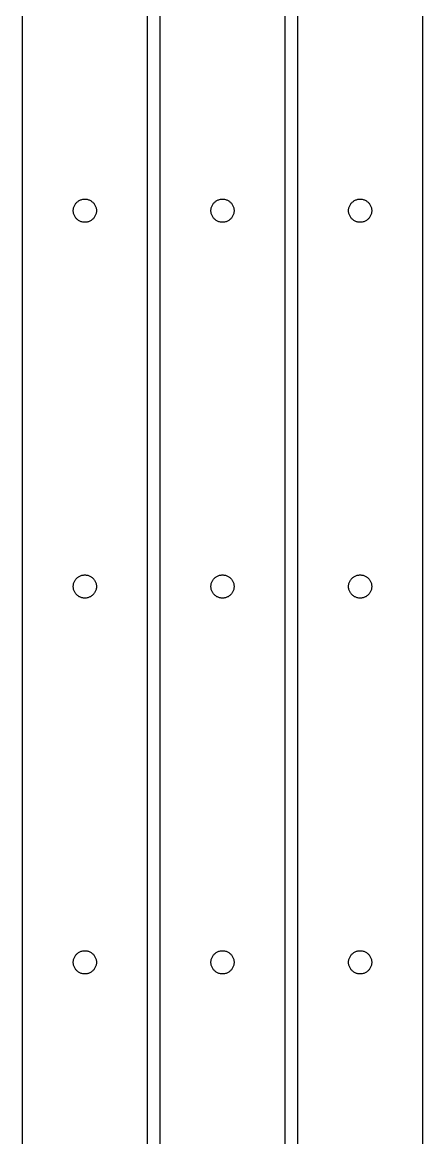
# Model space of a CAD drawing. Header units: metres. Extents: x 0 to 702, y 0 to 290.
# Drawn here: x 670 to 702, y 56 to 145 of the extents above; entities that cross this region are included whole.
import ezdxf

# ---------------------------------------------------------------- set-up
doc = ezdxf.new("R2010")
doc.units = ezdxf.units.M

msp = doc.modelspace()

# ---------------------------------------------------------------- linework, layer by layer
for p, q in [((670, 210), (670, 0)), ((680, 0), (680, 210)), ((681, 210), (681, 0)), ((691, 0), (691, 210)), ((692, 210), (692, 0)), ((702, 0), (702, 210)), ((674.714, 130.88), (674.77, 130.896)), ((674.77, 130.896), (674.827, 130.909)), ((674.827, 130.909), (674.884, 130.918)), ((674.884, 130.918), (674.942, 130.923)), ((674.942, 130.923), (675, 130.925)), ((675, 130.925), (675.058, 130.923)), ((675.058, 130.923), (675.116, 130.918)), ((675.116, 130.918), (675.173, 130.909)), ((675.173, 130.909), (675.23, 130.896)), ((675.23, 130.896), (675.286, 130.88)), ((685.714, 130.88), (685.77, 130.896)), ((685.77, 130.896), (685.827, 130.909)), ((685.827, 130.909), (685.884, 130.918)), ((685.884, 130.918), (685.942, 130.923)), ((685.942, 130.923), (686, 130.925)), ((686, 130.925), (686.058, 130.923)), ((686.058, 130.923), (686.116, 130.918)), ((686.116, 130.918), (686.173, 130.909)), ((686.173, 130.909), (686.23, 130.896)), ((686.23, 130.896), (686.286, 130.88)), ((696.714, 130.88), (696.77, 130.896)), ((696.77, 130.896), (696.827, 130.909)), ((696.827, 130.909), (696.884, 130.918)), ((696.884, 130.918), (696.942, 130.923)), ((696.942, 130.923), (697, 130.925)), ((697, 130.925), (697.058, 130.923)), ((697.058, 130.923), (697.116, 130.918)), ((697.116, 130.918), (697.173, 130.909)), ((697.173, 130.909), (697.23, 130.896)), ((697.23, 130.896), (697.286, 130.88)), ((674.075, 130), (674.077, 130.058)), ((674.077, 129.942), (674.075, 130)), ((674.077, 130.058), (674.082, 130.116)), ((674.082, 130.116), (674.091, 130.173)), ((674.091, 130.173), (674.104, 130.23)), ((674.104, 130.23), (674.12, 130.286)), ((674.12, 130.286), (674.14, 130.341)), ((674.14, 130.341), (674.163, 130.394)), ((674.163, 130.394), (674.189, 130.446)), ((674.189, 130.446), (674.219, 130.496)), ((674.219, 130.496), (674.252, 130.544)), ((674.252, 130.544), (674.287, 130.59)), ((674.287, 130.59), (674.326, 130.633)), ((674.326, 130.633), (674.367, 130.674)), ((674.367, 130.674), (674.41, 130.713)), ((674.41, 130.713), (674.456, 130.748)), ((674.456, 130.748), (674.504, 130.781)), ((674.504, 130.781), (674.554, 130.811)), ((674.554, 130.811), (674.606, 130.837)), ((674.606, 130.837), (674.659, 130.86)), ((674.659, 130.86), (674.714, 130.88)), ((675.286, 130.88), (675.341, 130.86)), ((675.341, 130.86), (675.394, 130.837)), ((675.394, 130.837), (675.446, 130.811)), ((675.446, 130.811), (675.496, 130.781)), ((675.496, 130.781), (675.544, 130.748)), ((675.544, 130.748), (675.59, 130.713)), ((675.59, 130.713), (675.633, 130.674)), ((675.633, 130.674), (675.674, 130.633)), ((675.674, 130.633), (675.713, 130.59)), ((675.713, 130.59), (675.748, 130.544)), ((675.748, 130.544), (675.781, 130.496)), ((675.781, 130.496), (675.811, 130.446)), ((675.811, 130.446), (675.837, 130.394)), ((675.837, 130.394), (675.86, 130.341)), ((675.86, 130.341), (675.88, 130.286)), ((675.88, 130.286), (675.896, 130.23)), ((675.896, 130.23), (675.909, 130.173)), ((675.909, 130.173), (675.918, 130.116)), ((675.918, 130.116), (675.923, 130.058)), ((675.923, 130.058), (675.925, 130)), ((675.925, 130), (675.923, 129.942)), ((685.075, 130), (685.077, 130.058)), ((685.077, 129.942), (685.075, 130)), ((685.077, 130.058), (685.082, 130.116)), ((685.082, 130.116), (685.091, 130.173)), ((685.091, 130.173), (685.104, 130.23)), ((685.104, 130.23), (685.12, 130.286)), ((685.12, 130.286), (685.14, 130.341)), ((685.14, 130.341), (685.163, 130.394)), ((685.163, 130.394), (685.189, 130.446)), ((685.189, 130.446), (685.219, 130.496)), ((685.219, 130.496), (685.252, 130.544)), ((685.252, 130.544), (685.287, 130.59)), ((685.287, 130.59), (685.326, 130.633)), ((685.326, 130.633), (685.367, 130.674)), ((685.367, 130.674), (685.41, 130.713)), ((685.41, 130.713), (685.456, 130.748)), ((685.456, 130.748), (685.504, 130.781)), ((685.504, 130.781), (685.554, 130.811)), ((685.554, 130.811), (685.606, 130.837)), ((685.606, 130.837), (685.659, 130.86)), ((685.659, 130.86), (685.714, 130.88)), ((686.286, 130.88), (686.341, 130.86)), ((686.341, 130.86), (686.394, 130.837)), ((686.394, 130.837), (686.446, 130.811)), ((686.446, 130.811), (686.496, 130.781)), ((686.496, 130.781), (686.544, 130.748)), ((686.544, 130.748), (686.59, 130.713)), ((686.59, 130.713), (686.633, 130.674)), ((686.633, 130.674), (686.674, 130.633)), ((686.674, 130.633), (686.713, 130.59)), ((686.713, 130.59), (686.748, 130.544)), ((686.748, 130.544), (686.781, 130.496)), ((686.781, 130.496), (686.811, 130.446)), ((686.811, 130.446), (686.837, 130.394)), ((686.837, 130.394), (686.86, 130.341)), ((686.86, 130.341), (686.88, 130.286)), ((686.88, 130.286), (686.896, 130.23)), ((686.896, 130.23), (686.909, 130.173)), ((686.909, 130.173), (686.918, 130.116)), ((686.918, 130.116), (686.923, 130.058)), ((686.923, 130.058), (686.925, 130)), ((686.925, 130), (686.923, 129.942)), ((696.075, 130), (696.077, 130.058)), ((696.077, 129.942), (696.075, 130)), ((696.077, 130.058), (696.082, 130.116)), ((696.082, 130.116), (696.091, 130.173)), ((696.091, 130.173), (696.104, 130.23)), ((696.104, 130.23), (696.12, 130.286)), ((696.12, 130.286), (696.14, 130.341)), ((696.14, 130.341), (696.163, 130.394)), ((696.163, 130.394), (696.189, 130.446)), ((696.189, 130.446), (696.219, 130.496)), ((696.219, 130.496), (696.252, 130.544)), ((696.252, 130.544), (696.287, 130.59)), ((696.287, 130.59), (696.326, 130.633)), ((696.326, 130.633), (696.367, 130.674)), ((696.367, 130.674), (696.41, 130.713)), ((696.41, 130.713), (696.456, 130.748)), ((696.456, 130.748), (696.504, 130.781)), ((696.504, 130.781), (696.554, 130.811)), ((696.554, 130.811), (696.606, 130.837)), ((696.606, 130.837), (696.659, 130.86)), ((696.659, 130.86), (696.714, 130.88)), ((697.286, 130.88), (697.341, 130.86)), ((697.341, 130.86), (697.394, 130.837)), ((697.394, 130.837), (697.446, 130.811)), ((697.446, 130.811), (697.496, 130.781)), ((697.496, 130.781), (697.544, 130.748)), ((697.544, 130.748), (697.59, 130.713)), ((697.59, 130.713), (697.633, 130.674)), ((697.633, 130.674), (697.674, 130.633)), ((697.674, 130.633), (697.713, 130.59)), ((697.713, 130.59), (697.748, 130.544)), ((697.748, 130.544), (697.781, 130.496)), ((697.781, 130.496), (697.811, 130.446)), ((697.811, 130.446), (697.837, 130.394)), ((697.837, 130.394), (697.86, 130.341)), ((697.86, 130.341), (697.88, 130.286)), ((697.88, 130.286), (697.896, 130.23)), ((697.896, 130.23), (697.909, 130.173)), ((697.909, 130.173), (697.918, 130.116)), ((697.918, 130.116), (697.923, 130.058)), ((697.923, 130.058), (697.925, 130)), ((697.925, 130), (697.923, 129.942)), ((674.082, 129.884), (674.077, 129.942)), ((674.091, 129.827), (674.082, 129.884)), ((674.104, 129.77), (674.091, 129.827)), ((674.12, 129.714), (674.104, 129.77)), ((674.14, 129.659), (674.12, 129.714)), ((674.163, 129.606), (674.14, 129.659)), ((674.189, 129.554), (674.163, 129.606)), ((674.219, 129.504), (674.189, 129.554)), ((674.252, 129.456), (674.219, 129.504)), ((674.287, 129.41), (674.252, 129.456)), ((674.326, 129.367), (674.287, 129.41)), ((674.367, 129.326), (674.326, 129.367)), ((674.41, 129.287), (674.367, 129.326)), ((674.456, 129.252), (674.41, 129.287)), ((674.504, 129.219), (674.456, 129.252)), ((674.554, 129.189), (674.504, 129.219)), ((674.606, 129.163), (674.554, 129.189)), ((674.659, 129.14), (674.606, 129.163)), ((674.714, 129.12), (674.659, 129.14)), ((674.77, 129.104), (674.714, 129.12)), ((675.286, 129.12), (675.23, 129.104)), ((675.341, 129.14), (675.286, 129.12)), ((675.394, 129.163), (675.341, 129.14)), ((675.446, 129.189), (675.394, 129.163)), ((675.496, 129.219), (675.446, 129.189)), ((675.544, 129.252), (675.496, 129.219)), ((675.59, 129.287), (675.544, 129.252)), ((675.633, 129.326), (675.59, 129.287)), ((675.674, 129.367), (675.633, 129.326)), ((675.713, 129.41), (675.674, 129.367)), ((675.748, 129.456), (675.713, 129.41)), ((675.781, 129.504), (675.748, 129.456)), ((675.811, 129.554), (675.781, 129.504)), ((675.837, 129.606), (675.811, 129.554)), ((675.86, 129.659), (675.837, 129.606)), ((675.88, 129.714), (675.86, 129.659)), ((675.896, 129.77), (675.88, 129.714)), ((675.909, 129.827), (675.896, 129.77)), ((675.918, 129.884), (675.909, 129.827)), ((675.923, 129.942), (675.918, 129.884)), ((685.082, 129.884), (685.077, 129.942)), ((685.091, 129.827), (685.082, 129.884)), ((685.104, 129.77), (685.091, 129.827)), ((685.12, 129.714), (685.104, 129.77)), ((685.14, 129.659), (685.12, 129.714)), ((685.163, 129.606), (685.14, 129.659)), ((685.189, 129.554), (685.163, 129.606)), ((685.219, 129.504), (685.189, 129.554)), ((685.252, 129.456), (685.219, 129.504)), ((685.287, 129.41), (685.252, 129.456)), ((685.326, 129.367), (685.287, 129.41)), ((685.367, 129.326), (685.326, 129.367)), ((685.41, 129.287), (685.367, 129.326)), ((685.456, 129.252), (685.41, 129.287)), ((685.504, 129.219), (685.456, 129.252)), ((685.554, 129.189), (685.504, 129.219)), ((685.606, 129.163), (685.554, 129.189)), ((685.659, 129.14), (685.606, 129.163)), ((685.714, 129.12), (685.659, 129.14)), ((685.77, 129.104), (685.714, 129.12)), ((686.286, 129.12), (686.23, 129.104)), ((686.341, 129.14), (686.286, 129.12)), ((686.394, 129.163), (686.341, 129.14)), ((686.446, 129.189), (686.394, 129.163)), ((686.496, 129.219), (686.446, 129.189)), ((686.544, 129.252), (686.496, 129.219)), ((686.59, 129.287), (686.544, 129.252)), ((686.633, 129.326), (686.59, 129.287)), ((686.674, 129.367), (686.633, 129.326)), ((686.713, 129.41), (686.674, 129.367)), ((686.748, 129.456), (686.713, 129.41)), ((686.781, 129.504), (686.748, 129.456)), ((686.811, 129.554), (686.781, 129.504)), ((686.837, 129.606), (686.811, 129.554)), ((686.86, 129.659), (686.837, 129.606)), ((686.88, 129.714), (686.86, 129.659)), ((686.896, 129.77), (686.88, 129.714)), ((686.909, 129.827), (686.896, 129.77)), ((686.918, 129.884), (686.909, 129.827)), ((686.923, 129.942), (686.918, 129.884)), ((696.082, 129.884), (696.077, 129.942)), ((696.091, 129.827), (696.082, 129.884)), ((696.104, 129.77), (696.091, 129.827)), ((696.12, 129.714), (696.104, 129.77)), ((696.14, 129.659), (696.12, 129.714)), ((696.163, 129.606), (696.14, 129.659)), ((696.189, 129.554), (696.163, 129.606)), ((696.219, 129.504), (696.189, 129.554)), ((696.252, 129.456), (696.219, 129.504)), ((696.287, 129.41), (696.252, 129.456)), ((696.326, 129.367), (696.287, 129.41)), ((696.367, 129.326), (696.326, 129.367)), ((696.41, 129.287), (696.367, 129.326)), ((696.456, 129.252), (696.41, 129.287)), ((696.504, 129.219), (696.456, 129.252)), ((696.554, 129.189), (696.504, 129.219)), ((696.606, 129.163), (696.554, 129.189)), ((696.659, 129.14), (696.606, 129.163)), ((696.714, 129.12), (696.659, 129.14)), ((696.77, 129.104), (696.714, 129.12)), ((697.286, 129.12), (697.23, 129.104)), ((697.341, 129.14), (697.286, 129.12)), ((697.394, 129.163), (697.341, 129.14)), ((697.446, 129.189), (697.394, 129.163)), ((697.496, 129.219), (697.446, 129.189)), ((697.544, 129.252), (697.496, 129.219)), ((697.59, 129.287), (697.544, 129.252)), ((697.633, 129.326), (697.59, 129.287)), ((697.674, 129.367), (697.633, 129.326)), ((697.713, 129.41), (697.674, 129.367)), ((697.748, 129.456), (697.713, 129.41)), ((697.781, 129.504), (697.748, 129.456)), ((697.811, 129.554), (697.781, 129.504)), ((697.837, 129.606), (697.811, 129.554)), ((697.86, 129.659), (697.837, 129.606)), ((697.88, 129.714), (697.86, 129.659)), ((697.896, 129.77), (697.88, 129.714)), ((697.909, 129.827), (697.896, 129.77)), ((697.918, 129.884), (697.909, 129.827)), ((697.923, 129.942), (697.918, 129.884)), ((674.827, 129.091), (674.77, 129.104)), ((674.884, 129.082), (674.827, 129.091)), ((674.942, 129.077), (674.884, 129.082)), ((675, 129.075), (674.942, 129.077)), ((675.058, 129.077), (675, 129.075)), ((675.116, 129.082), (675.058, 129.077)), ((675.173, 129.091), (675.116, 129.082)), ((675.23, 129.104), (675.173, 129.091)), ((685.827, 129.091), (685.77, 129.104)), ((685.884, 129.082), (685.827, 129.091)), ((685.942, 129.077), (685.884, 129.082)), ((686, 129.075), (685.942, 129.077)), ((686.058, 129.077), (686, 129.075)), ((686.116, 129.082), (686.058, 129.077)), ((686.173, 129.091), (686.116, 129.082)), ((686.23, 129.104), (686.173, 129.091)), ((696.827, 129.091), (696.77, 129.104)), ((696.884, 129.082), (696.827, 129.091)), ((696.942, 129.077), (696.884, 129.082)), ((697, 129.075), (696.942, 129.077)), ((697.058, 129.077), (697, 129.075)), ((697.116, 129.082), (697.058, 129.077)), ((697.173, 129.091), (697.116, 129.082)), ((697.23, 129.104), (697.173, 129.091)), ((674.287, 100.59), (674.326, 100.633)), ((674.326, 100.633), (674.367, 100.674)), ((674.367, 100.674), (674.41, 100.713)), ((674.41, 100.713), (674.456, 100.748)), ((674.456, 100.748), (674.504, 100.781)), ((674.504, 100.781), (674.554, 100.811)), ((674.554, 100.811), (674.606, 100.837)), ((674.606, 100.837), (674.659, 100.86)), ((674.659, 100.86), (674.714, 100.88)), ((674.714, 100.88), (674.77, 100.896)), ((674.77, 100.896), (674.827, 100.909)), ((674.827, 100.909), (674.884, 100.918)), ((674.884, 100.918), (674.942, 100.923)), ((674.942, 100.923), (675, 100.925)), ((675, 100.925), (675.058, 100.923)), ((675.058, 100.923), (675.116, 100.918)), ((675.116, 100.918), (675.173, 100.909)), ((675.173, 100.909), (675.23, 100.896)), ((675.23, 100.896), (675.286, 100.88)), ((675.286, 100.88), (675.341, 100.86)), ((675.341, 100.86), (675.394, 100.837)), ((675.394, 100.837), (675.446, 100.811)), ((675.446, 100.811), (675.496, 100.781)), ((675.496, 100.781), (675.544, 100.748)), ((675.544, 100.748), (675.59, 100.713)), ((675.59, 100.713), (675.633, 100.674)), ((675.633, 100.674), (675.674, 100.633)), ((675.674, 100.633), (675.713, 100.59)), ((685.287, 100.59), (685.326, 100.633)), ((685.326, 100.633), (685.367, 100.674)), ((685.367, 100.674), (685.41, 100.713)), ((685.41, 100.713), (685.456, 100.748)), ((685.456, 100.748), (685.504, 100.781)), ((685.504, 100.781), (685.554, 100.811)), ((685.554, 100.811), (685.606, 100.837)), ((685.606, 100.837), (685.659, 100.86)), ((685.659, 100.86), (685.714, 100.88)), ((685.714, 100.88), (685.77, 100.896)), ((685.77, 100.896), (685.827, 100.909)), ((685.827, 100.909), (685.884, 100.918)), ((685.884, 100.918), (685.942, 100.923)), ((685.942, 100.923), (686, 100.925)), ((686, 100.925), (686.058, 100.923)), ((686.058, 100.923), (686.116, 100.918)), ((686.116, 100.918), (686.173, 100.909)), ((686.173, 100.909), (686.23, 100.896)), ((686.23, 100.896), (686.286, 100.88)), ((686.286, 100.88), (686.341, 100.86)), ((686.341, 100.86), (686.394, 100.837)), ((686.394, 100.837), (686.446, 100.811)), ((686.446, 100.811), (686.496, 100.781)), ((686.496, 100.781), (686.544, 100.748)), ((686.544, 100.748), (686.59, 100.713)), ((686.59, 100.713), (686.633, 100.674)), ((686.633, 100.674), (686.674, 100.633)), ((686.674, 100.633), (686.713, 100.59)), ((696.287, 100.59), (696.326, 100.633)), ((696.326, 100.633), (696.367, 100.674)), ((696.367, 100.674), (696.41, 100.713)), ((696.41, 100.713), (696.456, 100.748)), ((696.456, 100.748), (696.504, 100.781)), ((696.504, 100.781), (696.554, 100.811)), ((696.554, 100.811), (696.606, 100.837)), ((696.606, 100.837), (696.659, 100.86)), ((696.659, 100.86), (696.714, 100.88)), ((696.714, 100.88), (696.77, 100.896)), ((696.77, 100.896), (696.827, 100.909)), ((696.827, 100.909), (696.884, 100.918)), ((696.884, 100.918), (696.942, 100.923)), ((696.942, 100.923), (697, 100.925)), ((697, 100.925), (697.058, 100.923)), ((697.058, 100.923), (697.116, 100.918)), ((697.116, 100.918), (697.173, 100.909)), ((697.173, 100.909), (697.23, 100.896)), ((697.23, 100.896), (697.286, 100.88)), ((697.286, 100.88), (697.341, 100.86)), ((697.341, 100.86), (697.394, 100.837)), ((697.394, 100.837), (697.446, 100.811)), ((697.446, 100.811), (697.496, 100.781)), ((697.496, 100.781), (697.544, 100.748)), ((697.544, 100.748), (697.59, 100.713)), ((697.59, 100.713), (697.633, 100.674)), ((697.633, 100.674), (697.674, 100.633)), ((697.674, 100.633), (697.713, 100.59)), ((674.075, 100), (674.077, 100.058)), ((674.077, 99.9419), (674.075, 100)), ((674.077, 100.058), (674.082, 100.116)), ((674.082, 99.8841), (674.077, 99.9419)), ((674.082, 100.116), (674.091, 100.173)), ((674.091, 99.8267), (674.082, 99.8841)), ((674.091, 100.173), (674.104, 100.23)), ((674.104, 99.77), (674.091, 99.8267)), ((674.104, 100.23), (674.12, 100.286)), ((674.12, 99.7142), (674.104, 99.77)), ((674.12, 100.286), (674.14, 100.341)), ((674.14, 100.341), (674.163, 100.394)), ((674.163, 100.394), (674.189, 100.446)), ((674.189, 100.446), (674.219, 100.496)), ((674.219, 100.496), (674.252, 100.544)), ((674.252, 100.544), (674.287, 100.59)), ((675.713, 100.59), (675.748, 100.544)), ((675.748, 100.544), (675.781, 100.496)), ((675.781, 100.496), (675.811, 100.446)), ((675.811, 100.446), (675.837, 100.394)), ((675.837, 100.394), (675.86, 100.341)), ((675.86, 100.341), (675.88, 100.286)), ((675.88, 100.286), (675.896, 100.23)), ((675.896, 99.77), (675.88, 99.7142)), ((675.896, 100.23), (675.909, 100.173)), ((675.909, 99.8267), (675.896, 99.77)), ((675.909, 100.173), (675.918, 100.116)), ((675.918, 99.8841), (675.909, 99.8267)), ((675.918, 100.116), (675.923, 100.058)), ((675.923, 99.9419), (675.918, 99.8841)), ((675.923, 100.058), (675.925, 100)), ((675.925, 100), (675.923, 99.9419)), ((685.075, 100), (685.077, 100.058)), ((685.077, 99.9419), (685.075, 100)), ((685.077, 100.058), (685.082, 100.116)), ((685.082, 99.8841), (685.077, 99.9419)), ((685.082, 100.116), (685.091, 100.173)), ((685.091, 99.8267), (685.082, 99.8841)), ((685.091, 100.173), (685.104, 100.23)), ((685.104, 99.77), (685.091, 99.8267)), ((685.104, 100.23), (685.12, 100.286)), ((685.12, 99.7142), (685.104, 99.77)), ((685.12, 100.286), (685.14, 100.341)), ((685.14, 100.341), (685.163, 100.394)), ((685.163, 100.394), (685.189, 100.446)), ((685.189, 100.446), (685.219, 100.496)), ((685.219, 100.496), (685.252, 100.544)), ((685.252, 100.544), (685.287, 100.59)), ((686.713, 100.59), (686.748, 100.544)), ((686.748, 100.544), (686.781, 100.496)), ((686.781, 100.496), (686.811, 100.446)), ((686.811, 100.446), (686.837, 100.394)), ((686.837, 100.394), (686.86, 100.341)), ((686.86, 100.341), (686.88, 100.286)), ((686.88, 100.286), (686.896, 100.23)), ((686.896, 99.77), (686.88, 99.7142)), ((686.896, 100.23), (686.909, 100.173)), ((686.909, 99.8267), (686.896, 99.77)), ((686.909, 100.173), (686.918, 100.116)), ((686.918, 99.8841), (686.909, 99.8267)), ((686.918, 100.116), (686.923, 100.058)), ((686.923, 99.9419), (686.918, 99.8841)), ((686.923, 100.058), (686.925, 100)), ((686.925, 100), (686.923, 99.9419)), ((696.075, 100), (696.077, 100.058)), ((696.077, 99.9419), (696.075, 100)), ((696.077, 100.058), (696.082, 100.116)), ((696.082, 99.8841), (696.077, 99.9419)), ((696.082, 100.116), (696.091, 100.173)), ((696.091, 99.8267), (696.082, 99.8841)), ((696.091, 100.173), (696.104, 100.23)), ((696.104, 99.77), (696.091, 99.8267)), ((696.104, 100.23), (696.12, 100.286)), ((696.12, 99.7142), (696.104, 99.77)), ((696.12, 100.286), (696.14, 100.341)), ((696.14, 100.341), (696.163, 100.394)), ((696.163, 100.394), (696.189, 100.446)), ((696.189, 100.446), (696.219, 100.496)), ((696.219, 100.496), (696.252, 100.544)), ((696.252, 100.544), (696.287, 100.59)), ((697.713, 100.59), (697.748, 100.544)), ((697.748, 100.544), (697.781, 100.496)), ((697.781, 100.496), (697.811, 100.446)), ((697.811, 100.446), (697.837, 100.394)), ((697.837, 100.394), (697.86, 100.341)), ((697.86, 100.341), (697.88, 100.286)), ((697.88, 100.286), (697.896, 100.23)), ((697.896, 99.77), (697.88, 99.7142)), ((697.896, 100.23), (697.909, 100.173)), ((697.909, 99.8267), (697.896, 99.77)), ((697.909, 100.173), (697.918, 100.116)), ((697.918, 99.8841), (697.909, 99.8267)), ((697.918, 100.116), (697.923, 100.058)), ((697.923, 99.9419), (697.918, 99.8841)), ((697.923, 100.058), (697.925, 100)), ((697.925, 100), (697.923, 99.9419)), ((674.14, 99.6595), (674.12, 99.7142)), ((674.163, 99.6061), (674.14, 99.6595)), ((674.189, 99.5544), (674.163, 99.6061)), ((674.219, 99.5043), (674.189, 99.5544)), ((674.252, 99.4563), (674.219, 99.5043)), ((674.287, 99.4104), (674.252, 99.4563)), ((674.326, 99.3668), (674.287, 99.4104)), ((674.367, 99.3257), (674.326, 99.3668)), ((674.41, 99.2873), (674.367, 99.3257)), ((674.456, 99.2516), (674.41, 99.2873)), ((674.504, 99.219), (674.456, 99.2516)), ((674.554, 99.1894), (674.504, 99.219)), ((674.606, 99.163), (674.554, 99.1894)), ((674.659, 99.14), (674.606, 99.163)), ((674.714, 99.1203), (674.659, 99.14)), ((674.77, 99.104), (674.714, 99.1203)), ((674.827, 99.0914), (674.77, 99.104)), ((674.884, 99.0823), (674.827, 99.0914)), ((674.942, 99.0768), (674.884, 99.0823)), ((675, 99.075), (674.942, 99.0768)), ((675.058, 99.0768), (675, 99.075)), ((675.116, 99.0823), (675.058, 99.0768)), ((675.173, 99.0914), (675.116, 99.0823)), ((675.23, 99.104), (675.173, 99.0914)), ((675.286, 99.1203), (675.23, 99.104)), ((675.341, 99.14), (675.286, 99.1203)), ((675.394, 99.163), (675.341, 99.14)), ((675.446, 99.1894), (675.394, 99.163)), ((675.496, 99.219), (675.446, 99.1894)), ((675.544, 99.2516), (675.496, 99.219)), ((675.59, 99.2873), (675.544, 99.2516)), ((675.633, 99.3257), (675.59, 99.2873)), ((675.674, 99.3668), (675.633, 99.3257)), ((675.713, 99.4104), (675.674, 99.3668)), ((675.748, 99.4563), (675.713, 99.4104)), ((675.781, 99.5043), (675.748, 99.4563)), ((675.811, 99.5544), (675.781, 99.5043)), ((675.837, 99.6061), (675.811, 99.5544)), ((675.86, 99.6595), (675.837, 99.6061)), ((675.88, 99.7142), (675.86, 99.6595)), ((685.14, 99.6595), (685.12, 99.7142)), ((685.163, 99.6061), (685.14, 99.6595)), ((685.189, 99.5544), (685.163, 99.6061)), ((685.219, 99.5043), (685.189, 99.5544)), ((685.252, 99.4563), (685.219, 99.5043)), ((685.287, 99.4104), (685.252, 99.4563)), ((685.326, 99.3668), (685.287, 99.4104)), ((685.367, 99.3257), (685.326, 99.3668)), ((685.41, 99.2873), (685.367, 99.3257)), ((685.456, 99.2516), (685.41, 99.2873)), ((685.504, 99.219), (685.456, 99.2516)), ((685.554, 99.1894), (685.504, 99.219)), ((685.606, 99.163), (685.554, 99.1894)), ((685.659, 99.14), (685.606, 99.163)), ((685.714, 99.1203), (685.659, 99.14)), ((685.77, 99.104), (685.714, 99.1203)), ((685.827, 99.0914), (685.77, 99.104)), ((685.884, 99.0823), (685.827, 99.0914)), ((685.942, 99.0768), (685.884, 99.0823)), ((686, 99.075), (685.942, 99.0768)), ((686.058, 99.0768), (686, 99.075)), ((686.116, 99.0823), (686.058, 99.0768)), ((686.173, 99.0914), (686.116, 99.0823)), ((686.23, 99.104), (686.173, 99.0914)), ((686.286, 99.1203), (686.23, 99.104)), ((686.341, 99.14), (686.286, 99.1203)), ((686.394, 99.163), (686.341, 99.14)), ((686.446, 99.1894), (686.394, 99.163)), ((686.496, 99.219), (686.446, 99.1894)), ((686.544, 99.2516), (686.496, 99.219)), ((686.59, 99.2873), (686.544, 99.2516)), ((686.633, 99.3257), (686.59, 99.2873)), ((686.674, 99.3668), (686.633, 99.3257)), ((686.713, 99.4104), (686.674, 99.3668)), ((686.748, 99.4563), (686.713, 99.4104)), ((686.781, 99.5043), (686.748, 99.4563)), ((686.811, 99.5544), (686.781, 99.5043)), ((686.837, 99.6061), (686.811, 99.5544)), ((686.86, 99.6595), (686.837, 99.6061)), ((686.88, 99.7142), (686.86, 99.6595)), ((696.14, 99.6595), (696.12, 99.7142)), ((696.163, 99.6061), (696.14, 99.6595)), ((696.189, 99.5544), (696.163, 99.6061)), ((696.219, 99.5043), (696.189, 99.5544)), ((696.252, 99.4563), (696.219, 99.5043)), ((696.287, 99.4104), (696.252, 99.4563)), ((696.326, 99.3668), (696.287, 99.4104)), ((696.367, 99.3257), (696.326, 99.3668)), ((696.41, 99.2873), (696.367, 99.3257)), ((696.456, 99.2516), (696.41, 99.2873)), ((696.504, 99.219), (696.456, 99.2516)), ((696.554, 99.1894), (696.504, 99.219)), ((696.606, 99.163), (696.554, 99.1894)), ((696.659, 99.14), (696.606, 99.163)), ((696.714, 99.1203), (696.659, 99.14)), ((696.77, 99.104), (696.714, 99.1203)), ((696.827, 99.0914), (696.77, 99.104)), ((696.884, 99.0823), (696.827, 99.0914)), ((696.942, 99.0768), (696.884, 99.0823)), ((697, 99.075), (696.942, 99.0768)), ((697.058, 99.0768), (697, 99.075)), ((697.116, 99.0823), (697.058, 99.0768)), ((697.173, 99.0914), (697.116, 99.0823)), ((697.23, 99.104), (697.173, 99.0914)), ((697.286, 99.1203), (697.23, 99.104)), ((697.341, 99.14), (697.286, 99.1203)), ((697.394, 99.163), (697.341, 99.14)), ((697.446, 99.1894), (697.394, 99.163)), ((697.496, 99.219), (697.446, 99.1894)), ((697.544, 99.2516), (697.496, 99.219)), ((697.59, 99.2873), (697.544, 99.2516)), ((697.633, 99.3257), (697.59, 99.2873)), ((697.674, 99.3668), (697.633, 99.3257)), ((697.713, 99.4104), (697.674, 99.3668)), ((697.748, 99.4563), (697.713, 99.4104)), ((697.781, 99.5043), (697.748, 99.4563)), ((697.811, 99.5544), (697.781, 99.5043)), ((697.837, 99.6061), (697.811, 99.5544)), ((697.86, 99.6595), (697.837, 99.6061)), ((697.88, 99.7142), (697.86, 99.6595)), ((674.14, 70.3405), (674.163, 70.3938)), ((674.163, 70.3938), (674.189, 70.4456)), ((674.189, 70.4456), (674.219, 70.4956)), ((674.219, 70.4956), (674.252, 70.5437)), ((674.252, 70.5437), (674.287, 70.5896)), ((674.287, 70.5896), (674.326, 70.6332)), ((674.326, 70.6332), (674.367, 70.6743)), ((674.367, 70.6743), (674.41, 70.7127)), ((674.41, 70.7127), (674.456, 70.7483)), ((674.456, 70.7483), (674.504, 70.781)), ((674.504, 70.781), (674.554, 70.8106)), ((674.554, 70.8106), (674.606, 70.837)), ((674.606, 70.837), (674.659, 70.86)), ((674.659, 70.86), (674.714, 70.8797)), ((674.714, 70.8797), (674.77, 70.8959)), ((674.77, 70.8959), (674.827, 70.9086)), ((674.827, 70.9086), (674.884, 70.9177)), ((674.884, 70.9177), (674.942, 70.9232)), ((674.942, 70.9232), (675, 70.925)), ((675, 70.925), (675.058, 70.9232)), ((675.058, 70.9232), (675.116, 70.9177)), ((675.116, 70.9177), (675.173, 70.9086)), ((675.173, 70.9086), (675.23, 70.8959)), ((675.23, 70.8959), (675.286, 70.8797)), ((675.286, 70.8797), (675.341, 70.86)), ((675.341, 70.86), (675.394, 70.837)), ((675.394, 70.837), (675.446, 70.8106)), ((675.446, 70.8106), (675.496, 70.781)), ((675.496, 70.781), (675.544, 70.7483)), ((675.544, 70.7483), (675.59, 70.7127)), ((675.59, 70.7127), (675.633, 70.6743)), ((675.633, 70.6743), (675.674, 70.6332)), ((675.674, 70.6332), (675.713, 70.5896)), ((675.713, 70.5896), (675.748, 70.5437)), ((675.748, 70.5437), (675.781, 70.4956)), ((675.781, 70.4956), (675.811, 70.4456)), ((675.811, 70.4456), (675.837, 70.3938)), ((675.837, 70.3938), (675.86, 70.3405)), ((685.14, 70.3405), (685.163, 70.3938)), ((685.163, 70.3938), (685.189, 70.4456)), ((685.189, 70.4456), (685.219, 70.4956)), ((685.219, 70.4956), (685.252, 70.5437)), ((685.252, 70.5437), (685.287, 70.5896)), ((685.287, 70.5896), (685.326, 70.6332)), ((685.326, 70.6332), (685.367, 70.6743)), ((685.367, 70.6743), (685.41, 70.7127)), ((685.41, 70.7127), (685.456, 70.7483)), ((685.456, 70.7483), (685.504, 70.781)), ((685.504, 70.781), (685.554, 70.8106)), ((685.554, 70.8106), (685.606, 70.837)), ((685.606, 70.837), (685.659, 70.86)), ((685.659, 70.86), (685.714, 70.8797)), ((685.714, 70.8797), (685.77, 70.8959)), ((685.77, 70.8959), (685.827, 70.9086)), ((685.827, 70.9086), (685.884, 70.9177)), ((685.884, 70.9177), (685.942, 70.9232)), ((685.942, 70.9232), (686, 70.925)), ((686, 70.925), (686.058, 70.9232)), ((686.058, 70.9232), (686.116, 70.9177)), ((686.116, 70.9177), (686.173, 70.9086)), ((686.173, 70.9086), (686.23, 70.8959)), ((686.23, 70.8959), (686.286, 70.8797)), ((686.286, 70.8797), (686.341, 70.86)), ((686.341, 70.86), (686.394, 70.837)), ((686.394, 70.837), (686.446, 70.8106)), ((686.446, 70.8106), (686.496, 70.781)), ((686.496, 70.781), (686.544, 70.7483)), ((686.544, 70.7483), (686.59, 70.7127)), ((686.59, 70.7127), (686.633, 70.6743)), ((686.633, 70.6743), (686.674, 70.6332)), ((686.674, 70.6332), (686.713, 70.5896)), ((686.713, 70.5896), (686.748, 70.5437)), ((686.748, 70.5437), (686.781, 70.4956)), ((686.781, 70.4956), (686.811, 70.4456)), ((686.811, 70.4456), (686.837, 70.3938)), ((686.837, 70.3938), (686.86, 70.3405)), ((696.14, 70.3405), (696.163, 70.3938)), ((696.163, 70.3938), (696.189, 70.4456)), ((696.189, 70.4456), (696.219, 70.4956)), ((696.219, 70.4956), (696.252, 70.5437)), ((696.252, 70.5437), (696.287, 70.5896)), ((696.287, 70.5896), (696.326, 70.6332)), ((696.326, 70.6332), (696.367, 70.6743)), ((696.367, 70.6743), (696.41, 70.7127)), ((696.41, 70.7127), (696.456, 70.7483)), ((696.456, 70.7483), (696.504, 70.781)), ((696.504, 70.781), (696.554, 70.8106)), ((696.554, 70.8106), (696.606, 70.837)), ((696.606, 70.837), (696.659, 70.86)), ((696.659, 70.86), (696.714, 70.8797)), ((696.714, 70.8797), (696.77, 70.8959)), ((696.77, 70.8959), (696.827, 70.9086)), ((696.827, 70.9086), (696.884, 70.9177)), ((696.884, 70.9177), (696.942, 70.9232)), ((696.942, 70.9232), (697, 70.925)), ((697, 70.925), (697.058, 70.9232)), ((697.058, 70.9232), (697.116, 70.9177)), ((697.116, 70.9177), (697.173, 70.9086)), ((697.173, 70.9086), (697.23, 70.8959)), ((697.23, 70.8959), (697.286, 70.8797)), ((697.286, 70.8797), (697.341, 70.86)), ((697.341, 70.86), (697.394, 70.837)), ((697.394, 70.837), (697.446, 70.8106)), ((697.446, 70.8106), (697.496, 70.781)), ((697.496, 70.781), (697.544, 70.7483)), ((697.544, 70.7483), (697.59, 70.7127)), ((697.59, 70.7127), (697.633, 70.6743)), ((697.633, 70.6743), (697.674, 70.6332)), ((697.674, 70.6332), (697.713, 70.5896)), ((697.713, 70.5896), (697.748, 70.5437)), ((697.748, 70.5437), (697.781, 70.4956)), ((697.781, 70.4956), (697.811, 70.4456)), ((697.811, 70.4456), (697.837, 70.3938)), ((697.837, 70.3938), (697.86, 70.3405)), ((674.075, 70), (674.077, 70.0581)), ((674.077, 69.9419), (674.075, 70)), ((674.077, 70.0581), (674.082, 70.1159)), ((674.082, 69.8841), (674.077, 69.9419)), ((674.082, 70.1159), (674.091, 70.1733)), ((674.091, 69.8267), (674.082, 69.8841)), ((674.091, 70.1733), (674.104, 70.23)), ((674.104, 69.77), (674.091, 69.8267)), ((674.104, 70.23), (674.12, 70.2858)), ((674.12, 69.7142), (674.104, 69.77)), ((674.12, 70.2858), (674.14, 70.3405)), ((674.14, 69.6595), (674.12, 69.7142)), ((674.163, 69.6061), (674.14, 69.6595)), ((674.189, 69.5544), (674.163, 69.6061)), ((674.219, 69.5043), (674.189, 69.5544)), ((674.252, 69.4563), (674.219, 69.5043)), ((674.287, 69.4104), (674.252, 69.4563)), ((675.748, 69.4563), (675.713, 69.4104)), ((675.781, 69.5043), (675.748, 69.4563)), ((675.811, 69.5544), (675.781, 69.5043)), ((675.837, 69.6061), (675.811, 69.5544)), ((675.86, 69.6595), (675.837, 69.6061)), ((675.86, 70.3405), (675.88, 70.2858)), ((675.88, 69.7142), (675.86, 69.6595)), ((675.88, 70.2858), (675.896, 70.23)), ((675.896, 69.77), (675.88, 69.7142)), ((675.896, 70.23), (675.909, 70.1733)), ((675.909, 69.8267), (675.896, 69.77)), ((675.909, 70.1733), (675.918, 70.1159)), ((675.918, 69.8841), (675.909, 69.8267)), ((675.918, 70.1159), (675.923, 70.0581)), ((675.923, 69.9419), (675.918, 69.8841)), ((675.923, 70.0581), (675.925, 70)), ((675.925, 70), (675.923, 69.9419)), ((685.075, 70), (685.077, 70.0581)), ((685.077, 69.9419), (685.075, 70)), ((685.077, 70.0581), (685.082, 70.1159)), ((685.082, 69.8841), (685.077, 69.9419)), ((685.082, 70.1159), (685.091, 70.1733)), ((685.091, 69.8267), (685.082, 69.8841)), ((685.091, 70.1733), (685.104, 70.23)), ((685.104, 69.77), (685.091, 69.8267)), ((685.104, 70.23), (685.12, 70.2858)), ((685.12, 69.7142), (685.104, 69.77)), ((685.12, 70.2858), (685.14, 70.3405)), ((685.14, 69.6595), (685.12, 69.7142)), ((685.163, 69.6061), (685.14, 69.6595)), ((685.189, 69.5544), (685.163, 69.6061)), ((685.219, 69.5043), (685.189, 69.5544)), ((685.252, 69.4563), (685.219, 69.5043)), ((685.287, 69.4104), (685.252, 69.4563)), ((686.748, 69.4563), (686.713, 69.4104)), ((686.781, 69.5043), (686.748, 69.4563)), ((686.811, 69.5544), (686.781, 69.5043)), ((686.837, 69.6061), (686.811, 69.5544)), ((686.86, 69.6595), (686.837, 69.6061)), ((686.86, 70.3405), (686.88, 70.2858)), ((686.88, 69.7142), (686.86, 69.6595)), ((686.88, 70.2858), (686.896, 70.23)), ((686.896, 69.77), (686.88, 69.7142)), ((686.896, 70.23), (686.909, 70.1733)), ((686.909, 69.8267), (686.896, 69.77)), ((686.909, 70.1733), (686.918, 70.1159)), ((686.918, 69.8841), (686.909, 69.8267)), ((686.918, 70.1159), (686.923, 70.0581)), ((686.923, 69.9419), (686.918, 69.8841)), ((686.923, 70.0581), (686.925, 70)), ((686.925, 70), (686.923, 69.9419)), ((696.075, 70), (696.077, 70.0581)), ((696.077, 69.9419), (696.075, 70)), ((696.077, 70.0581), (696.082, 70.1159)), ((696.082, 69.8841), (696.077, 69.9419)), ((696.082, 70.1159), (696.091, 70.1733)), ((696.091, 69.8267), (696.082, 69.8841)), ((696.091, 70.1733), (696.104, 70.23)), ((696.104, 69.77), (696.091, 69.8267)), ((696.104, 70.23), (696.12, 70.2858)), ((696.12, 69.7142), (696.104, 69.77)), ((696.12, 70.2858), (696.14, 70.3405)), ((696.14, 69.6595), (696.12, 69.7142)), ((696.163, 69.6061), (696.14, 69.6595)), ((696.189, 69.5544), (696.163, 69.6061)), ((696.219, 69.5043), (696.189, 69.5544)), ((696.252, 69.4563), (696.219, 69.5043)), ((696.287, 69.4104), (696.252, 69.4563)), ((697.748, 69.4563), (697.713, 69.4104)), ((697.781, 69.5043), (697.748, 69.4563)), ((697.811, 69.5544), (697.781, 69.5043)), ((697.837, 69.6061), (697.811, 69.5544)), ((697.86, 69.6595), (697.837, 69.6061)), ((697.86, 70.3405), (697.88, 70.2858)), ((697.88, 69.7142), (697.86, 69.6595)), ((697.88, 70.2858), (697.896, 70.23)), ((697.896, 69.77), (697.88, 69.7142)), ((697.896, 70.23), (697.909, 70.1733)), ((697.909, 69.8267), (697.896, 69.77)), ((697.909, 70.1733), (697.918, 70.1159)), ((697.918, 69.8841), (697.909, 69.8267)), ((697.918, 70.1159), (697.923, 70.0581)), ((697.923, 69.9419), (697.918, 69.8841)), ((697.923, 70.0581), (697.925, 70)), ((697.925, 70), (697.923, 69.9419)), ((674.326, 69.3668), (674.287, 69.4104)), ((674.367, 69.3257), (674.326, 69.3668)), ((674.41, 69.2873), (674.367, 69.3257)), ((674.456, 69.2516), (674.41, 69.2873)), ((674.504, 69.219), (674.456, 69.2516)), ((674.554, 69.1894), (674.504, 69.219)), ((674.606, 69.163), (674.554, 69.1894)), ((674.659, 69.14), (674.606, 69.163)), ((674.714, 69.1203), (674.659, 69.14)), ((674.77, 69.104), (674.714, 69.1203)), ((674.827, 69.0914), (674.77, 69.104)), ((674.884, 69.0823), (674.827, 69.0914)), ((674.942, 69.0768), (674.884, 69.0823)), ((675, 69.075), (674.942, 69.0768)), ((675.058, 69.0768), (675, 69.075)), ((675.116, 69.0823), (675.058, 69.0768)), ((675.173, 69.0914), (675.116, 69.0823)), ((675.23, 69.104), (675.173, 69.0914)), ((675.286, 69.1203), (675.23, 69.104)), ((675.341, 69.14), (675.286, 69.1203)), ((675.394, 69.163), (675.341, 69.14)), ((675.446, 69.1894), (675.394, 69.163)), ((675.496, 69.219), (675.446, 69.1894)), ((675.544, 69.2516), (675.496, 69.219)), ((675.59, 69.2873), (675.544, 69.2516)), ((675.633, 69.3257), (675.59, 69.2873)), ((675.674, 69.3668), (675.633, 69.3257)), ((675.713, 69.4104), (675.674, 69.3668)), ((685.326, 69.3668), (685.287, 69.4104)), ((685.367, 69.3257), (685.326, 69.3668)), ((685.41, 69.2873), (685.367, 69.3257)), ((685.456, 69.2516), (685.41, 69.2873)), ((685.504, 69.219), (685.456, 69.2516)), ((685.554, 69.1894), (685.504, 69.219)), ((685.606, 69.163), (685.554, 69.1894)), ((685.659, 69.14), (685.606, 69.163)), ((685.714, 69.1203), (685.659, 69.14)), ((685.77, 69.104), (685.714, 69.1203)), ((685.827, 69.0914), (685.77, 69.104)), ((685.884, 69.0823), (685.827, 69.0914)), ((685.942, 69.0768), (685.884, 69.0823)), ((686, 69.075), (685.942, 69.0768)), ((686.058, 69.0768), (686, 69.075)), ((686.116, 69.0823), (686.058, 69.0768)), ((686.173, 69.0914), (686.116, 69.0823)), ((686.23, 69.104), (686.173, 69.0914)), ((686.286, 69.1203), (686.23, 69.104)), ((686.341, 69.14), (686.286, 69.1203)), ((686.394, 69.163), (686.341, 69.14)), ((686.446, 69.1894), (686.394, 69.163)), ((686.496, 69.219), (686.446, 69.1894)), ((686.544, 69.2516), (686.496, 69.219)), ((686.59, 69.2873), (686.544, 69.2516)), ((686.633, 69.3257), (686.59, 69.2873)), ((686.674, 69.3668), (686.633, 69.3257)), ((686.713, 69.4104), (686.674, 69.3668)), ((696.326, 69.3668), (696.287, 69.4104)), ((696.367, 69.3257), (696.326, 69.3668)), ((696.41, 69.2873), (696.367, 69.3257)), ((696.456, 69.2516), (696.41, 69.2873)), ((696.504, 69.219), (696.456, 69.2516)), ((696.554, 69.1894), (696.504, 69.219)), ((696.606, 69.163), (696.554, 69.1894)), ((696.659, 69.14), (696.606, 69.163)), ((696.714, 69.1203), (696.659, 69.14)), ((696.77, 69.104), (696.714, 69.1203)), ((696.827, 69.0914), (696.77, 69.104)), ((696.884, 69.0823), (696.827, 69.0914)), ((696.942, 69.0768), (696.884, 69.0823)), ((697, 69.075), (696.942, 69.0768)), ((697.058, 69.0768), (697, 69.075)), ((697.116, 69.0823), (697.058, 69.0768)), ((697.173, 69.0914), (697.116, 69.0823)), ((697.23, 69.104), (697.173, 69.0914)), ((697.286, 69.1203), (697.23, 69.104)), ((697.341, 69.14), (697.286, 69.1203)), ((697.394, 69.163), (697.341, 69.14)), ((697.446, 69.1894), (697.394, 69.163)), ((697.496, 69.219), (697.446, 69.1894)), ((697.544, 69.2516), (697.496, 69.219)), ((697.59, 69.2873), (697.544, 69.2516)), ((697.633, 69.3257), (697.59, 69.2873)), ((697.674, 69.3668), (697.633, 69.3257)), ((697.713, 69.4104), (697.674, 69.3668))]:
    msp.add_line(p, q)

doc.saveas('drawing.dxf')
